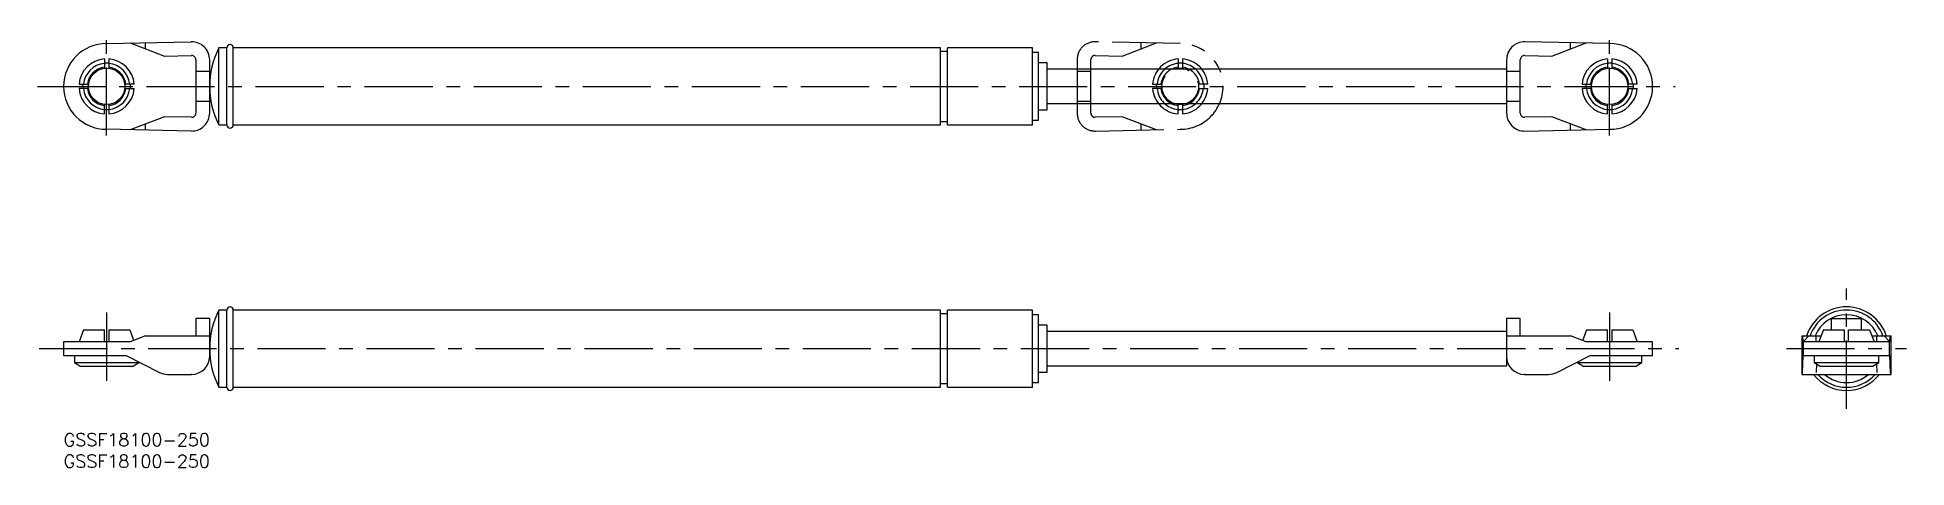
# Model space of a CAD drawing. Extents: x -6 to 429, y -8 to 92.
import ezdxf

# ---------------------------------------------------------------- set-up
doc = ezdxf.new("R2010")
doc.units = 0
doc.header["$LTSCALE"] = 0.5
doc.linetypes.add('CENTER', pattern=[50.8, 31.75, -6.35, 6.35, -6.35])
doc.linetypes.add('PHANTOM', pattern=[63.5, 31.75, -6.35, 6.35, -6.35, 6.35, -6.35])
for name, color, linetype in [('MSM_CENTER', 1, 'CENTER'), ('MSM_CONTINUOUS', 7, 'CONTINUOUS'), ('MSM_IMAGINARY', 6, 'PHANTOM'), ('MSM_PART_NUMBER', 7, 'CONTINUOUS')]:
    doc.layers.add(name, color=color, linetype=linetype)
doc.styles.get("Standard").update_dxf_attribs({"font": 'txt.shx', "height": 3, "bigfont": 'bigfont.shx'})

msp = doc.modelspace()

# ---------------------------------------------------------------- linework, layer by layer
at = {"layer": 'MSM_CENTER'}
for p, q in [((10, 69.46), (10, 92.34)), ((360, 69.46), (360, 92.34)), ((-6.12, 80.9), (375.26, 80.9)), ((415.15, 5.75), (415.15, 33.75)), ((10, 28.15), (10, 11.55)), ((360, 28.15), (360, 11.55)), ((-5.69, 19.75), (376.12, 19.75)), ((401.15, 19.75), (429.15, 19.75))]:
    msp.add_line(p, q, dxfattribs=at)
at = {"layer": 'MSM_CONTINUOUS'}
for p, q in [((9.5, 87.32), (9.5, 85.12)), ((10, 90.9), (29.71, 91.31)), ((10.5, 87.32), (10.5, 85.12)), ((15.5, 91.02), (23.5, 87.98)), ((19.09, 89.66), (19.09, 91.09)), ((23.5, 87.98), (29.78, 88.11)), ((30.8, 87.11), (30.8, 74.69)), ((34, 74.69), (34, 87.11)), ((38, 89.9), (36.14, 89.9)), ((36.14, 71.9), (36.14, 89.9)), ((38, 71.9), (38, 89.9)), ((204.2, 89.9), (39.5, 89.9)), ((39.5, 71.9), (39.5, 89.9)), ((204.2, 71.9), (204.2, 89.9)), ((205.8, 89.05), (204.2, 89.05)), ((225.6, 89.9), (205.8, 89.9)), ((205.8, 71.9), (205.8, 89.9)), ((225.6, 71.9), (225.6, 89.9)), ((227, 88.8), (225.6, 88.8)), ((227, 73), (227, 88.8)), ((336, 87.11), (336, 74.69)), ((339.2, 74.69), (339.2, 87.11)), ((340.22, 88.11), (346.5, 87.98)), ((360, 90.9), (340.29, 91.31)), ((346.5, 87.98), (354.5, 91.02)), ((350.91, 89.66), (350.91, 91.09)), ((359.5, 87.32), (359.5, 85.12)), ((360.5, 87.32), (360.5, 85.12)), ((9.5, 86.38), (10, 86.4)), ((10, 86.4), (10.5, 86.38)), ((34, 84.4), (30.8, 84.4)), ((229, 86.4), (227, 86.4)), ((229, 75.4), (229, 86.4)), ((336, 84.9), (229, 84.9)), ((339.2, 84.4), (336, 84.4)), ((359.5, 86.38), (360, 86.4)), ((360, 86.4), (360.5, 86.38)), ((3.58, 81.4), (5.78, 81.4)), ((5.78, 80.4), (3.58, 80.4)), ((4.5, 80.9), (4.52, 81.4)), ((4.52, 80.4), (4.5, 80.9)), ((16.42, 81.4), (14.22, 81.4)), ((14.22, 80.4), (16.42, 80.4)), ((15.48, 81.4), (15.5, 80.9)), ((15.5, 80.9), (15.48, 80.4)), ((353.58, 81.4), (355.78, 81.4)), ((355.78, 80.4), (353.58, 80.4)), ((354.5, 80.9), (354.52, 81.4)), ((354.52, 80.4), (354.5, 80.9)), ((366.42, 81.4), (364.22, 81.4)), ((364.22, 80.4), (366.42, 80.4)), ((365.48, 81.4), (365.5, 80.9)), ((365.5, 80.9), (365.48, 80.4)), ((9.5, 74.48), (9.5, 76.68)), ((10, 75.4), (9.5, 75.42)), ((10.5, 75.42), (10, 75.4)), ((10.5, 76.68), (10.5, 74.48)), ((34, 77.4), (30.8, 77.4)), ((227, 75.4), (229, 75.4)), ((229, 76.9), (336, 76.9)), ((339.2, 77.4), (336, 77.4)), ((359.5, 74.48), (359.5, 76.68)), ((360, 75.4), (359.5, 75.42)), ((360.5, 75.42), (360, 75.4)), ((360.5, 76.68), (360.5, 74.48)), ((29.71, 70.49), (10, 70.9)), ((23.5, 73.82), (15.5, 70.79)), ((19.09, 70.71), (19.09, 72.15)), ((29.78, 73.69), (23.5, 73.82)), ((36.14, 71.9), (38, 71.9)), ((39.5, 71.9), (204.2, 71.9)), ((204.2, 72.75), (205.8, 72.75)), ((205.8, 71.9), (225.6, 71.9)), ((225.6, 73), (227, 73)), ((346.5, 73.82), (340.22, 73.69)), ((340.29, 70.49), (360, 70.9)), ((354.5, 70.79), (346.5, 73.82)), ((350.91, 70.71), (350.91, 72.15)), ((34, 26.75), (30.8, 26.75)), ((30.8, 26.75), (30.8, 22.75)), ((34, 17.95), (34, 26.75)), ((38, 28.75), (36.14, 28.75)), ((36.14, 10.75), (36.14, 28.75)), ((38, 10.75), (38, 28.75)), ((204.2, 28.75), (39.5, 28.75)), ((39.5, 10.75), (39.5, 28.75)), ((204.2, 10.75), (204.2, 28.75)), ((205.8, 27.9), (204.2, 27.9)), ((225.6, 28.75), (205.8, 28.75)), ((205.8, 10.75), (205.8, 28.75)), ((225.6, 10.75), (225.6, 28.75)), ((227, 27.65), (225.6, 27.65)), ((227, 11.85), (227, 27.65)), ((339.2, 26.75), (336, 26.75)), ((336, 26.75), (336, 15.75)), ((339.2, 22.75), (339.2, 26.75)), ((411.65, 24.15), (411.65, 26.75)), ((411.65, 26.75), (418.65, 26.75)), ((418.65, 24.15), (418.65, 26.75)), ((4.62, 24.15), (3.58, 21.35)), ((4.62, 24.15), (9.5, 24.15)), ((9.5, 21.35), (9.5, 24.15)), ((10.5, 24.15), (15.38, 24.15)), ((10.5, 24.15), (10.5, 21.35)), ((15.38, 24.15), (16.09, 22.22)), ((19.09, 22.75), (15.5, 21.35)), ((16.09, 22.22), (16.3, 21.66)), ((19.09, 22.75), (34, 22.75)), ((229, 25.25), (227, 25.25)), ((229, 14.25), (229, 25.25)), ((336, 23.75), (229, 23.75)), ((336, 22.75), (350.91, 22.75)), ((354.5, 21.35), (350.91, 22.75)), ((353.91, 22.22), (353.7, 21.66)), ((354.62, 24.15), (353.91, 22.22)), ((354.62, 24.15), (359.5, 24.15)), ((359.5, 21.35), (359.5, 24.15)), ((360.5, 24.15), (365.38, 24.15)), ((360.5, 24.15), (360.5, 21.35)), ((365.38, 24.15), (366.09, 22.22)), ((366.09, 22.22), (366.42, 21.35)), ((404.74, 22.75), (404.74, 13.75)), ((404.74, 22.75), (409.26, 22.75)), ((404.74, 22.75), (404.74, 22.75)), ((405.04, 21.35), (404.96, 22.75)), ((406.4, 22.75), (405.04, 21.35)), ((408.07, 21.35), (408.07, 22.75)), ((409.06, 22.22), (408.73, 21.35)), ((409.78, 24.15), (409.06, 22.22)), ((409.78, 24.15), (414.65, 24.15)), ((414.65, 24.15), (414.65, 21.35)), ((415.65, 24.15), (420.53, 24.15)), ((415.65, 21.35), (415.65, 24.15)), ((420.53, 24.15), (421.25, 22.22)), ((421.05, 22.75), (425.56, 22.75)), ((421.25, 22.22), (421.57, 21.35)), ((422.23, 21.35), (422.23, 22.75)), ((423.91, 22.75), (425.27, 21.35)), ((425.27, 21.35), (425.34, 22.75)), ((425.56, 22.75), (425.57, 22.75)), ((425.57, 13.75), (425.57, 22.75)), ((0, 21.35), (0, 18.15)), ((15.5, 21.35), (0, 21.35)), ((0, 18.15), (14.54, 18.15)), ((2.5, 18.15), (2.5, 16.55)), ((14.54, 18.15), (22.3, 14.21)), ((347.7, 14.21), (355.46, 18.15)), ((370, 21.35), (354.5, 21.35)), ((355.46, 18.15), (370, 18.15)), ((367.5, 16.55), (367.5, 18.15)), ((370, 18.15), (370, 21.35)), ((404.9, 14.21), (405.06, 18.15)), ((425.27, 21.35), (405.04, 21.35)), ((405.06, 18.15), (425.25, 18.15)), ((405.15, 18.15), (405.15, 21.35)), ((407.65, 18.15), (407.65, 16.55)), ((422.65, 16.55), (422.65, 18.15)), ((425.15, 18.15), (425.15, 21.35)), ((425.41, 14.21), (425.25, 18.15)), ((2.5, 16.55), (4, 15.55)), ((2.5, 16.55), (17.5, 16.55)), ((16, 15.55), (4, 15.55)), ((16, 15.55), (17.5, 16.55)), ((17.5, 16.55), (17.5, 16.65)), ((24.2, 13.75), (29.71, 13.75)), ((29.8, 13.75), (29.71, 13.75)), ((227, 14.25), (229, 14.25)), ((229, 15.75), (336, 15.75)), ((340.29, 13.75), (340.2, 13.75)), ((340.29, 13.75), (345.8, 13.75)), ((352.5, 16.65), (352.5, 16.55)), ((352.5, 16.55), (354, 15.55)), ((352.5, 16.55), (367.5, 16.55)), ((366, 15.55), (354, 15.55)), ((366, 15.55), (367.5, 16.55)), ((404.74, 13.75), (425.56, 13.75)), ((404.74, 13.75), (404.74, 13.75)), ((404.86, 13.75), (404.86, 13.76)), ((404.86, 13.76), (404.87, 13.76)), ((404.86, 13.75), (404.86, 13.75)), ((404.86, 13.75), (404.86, 13.75)), ((404.87, 13.82), (404.88, 13.84)), ((404.87, 13.81), (404.87, 13.82)), ((404.87, 13.79), (404.87, 13.81)), ((404.87, 13.78), (404.87, 13.79)), ((404.87, 13.77), (404.87, 13.78)), ((404.87, 13.76), (404.87, 13.77)), ((404.88, 13.95), (404.89, 13.97)), ((404.88, 13.92), (404.88, 13.95)), ((404.88, 13.9), (404.88, 13.92)), ((404.88, 13.88), (404.88, 13.9)), ((404.88, 13.86), (404.88, 13.88)), ((404.88, 13.84), (404.88, 13.86)), ((404.89, 14.13), (404.9, 14.17)), ((404.89, 14.1), (404.89, 14.13)), ((404.89, 14.06), (404.89, 14.1)), ((404.89, 14.03), (404.89, 14.06)), ((404.89, 14), (404.89, 14.03)), ((404.89, 13.97), (404.89, 14)), ((404.9, 14.17), (404.9, 14.21)), ((407.65, 16.55), (409.15, 15.55)), ((407.65, 16.55), (422.65, 16.55)), ((408.18, 16.2), (408.1, 14.21)), ((421.15, 15.55), (409.15, 15.55)), ((421.15, 15.55), (422.65, 16.55)), ((422.13, 16.2), (422.21, 14.21)), ((425.41, 14.21), (425.41, 14.17)), ((425.41, 14.17), (425.41, 14.13)), ((425.41, 14.13), (425.41, 14.1)), ((425.41, 14.1), (425.42, 14.06)), ((425.42, 14.06), (425.42, 14.03)), ((425.42, 14.03), (425.42, 14)), ((425.42, 14), (425.42, 13.97)), ((425.42, 13.97), (425.42, 13.95)), ((425.42, 13.95), (425.42, 13.92)), ((425.42, 13.92), (425.43, 13.9)), ((425.43, 13.9), (425.43, 13.88)), ((425.43, 13.88), (425.43, 13.86)), ((425.43, 13.86), (425.43, 13.84)), ((425.43, 13.84), (425.43, 13.82)), ((425.43, 13.82), (425.44, 13.81)), ((425.44, 13.81), (425.44, 13.79)), ((425.44, 13.79), (425.44, 13.78)), ((425.44, 13.78), (425.44, 13.77)), ((425.44, 13.77), (425.44, 13.76)), ((425.44, 13.76), (425.44, 13.76)), ((425.44, 13.76), (425.45, 13.75)), ((425.45, 13.75), (425.45, 13.75)), ((425.45, 13.75), (425.45, 13.75)), ((425.57, 13.75), (425.56, 13.75)), ((36.14, 10.75), (38, 10.75)), ((39.5, 10.75), (204.2, 10.75)), ((204.2, 11.6), (205.8, 11.6)), ((205.8, 10.75), (225.6, 10.75)), ((225.6, 11.85), (227, 11.85))]:
    msp.add_line(p, q, dxfattribs=at)
for centre in [(10, 80.9), (360, 80.9)]:
    msp.add_circle(centre, 4.25, dxfattribs=at)
for centre, radius, start, end in [((10, 80.9), 10, 90, 270), ((10, 80.9), 6.44, 94.4541, 175.5459), ((10, 80.9), 6.44, 4.4541, 85.5459), ((29.8, 87.11), 4.2, 0, 91.1935), ((29.8, 87.11), 1, 0, 91.1935), ((54, 80.9), 20, 153.2563, 206.7437), ((38.75, 89.9), 0.75, 0, 180), ((340.2, 87.11), 4.2, 88.8065, 180), ((340.2, 87.11), 1, 88.8065, 180), ((360, 80.9), 6.44, 94.4541, 175.5459), ((360, 80.9), 10, 270, 90), ((360, 80.9), 6.44, 4.4541, 85.5459), ((10, 80.9), 5.4, 95.3128, 174.6872), ((10, 80.9), 4.5, 96.3794, 173.6206), ((10, 80.9), 5.4, 5.3128, 84.6872), ((10, 80.9), 4.5, 6.3794, 83.6206), ((360, 80.9), 5.4, 95.3128, 174.6872), ((360, 80.9), 4.5, 96.3794, 173.6206), ((360, 80.9), 5.4, 5.3128, 84.6872), ((360, 80.9), 4.5, 6.3794, 83.6206), ((10, 80.9), 6.44, 184.4541, 265.5459), ((10, 80.9), 5.4, 185.3128, 264.6872), ((10, 80.9), 4.5, 186.3794, 263.6206), ((10, 80.9), 5.4, 275.3128, 354.6872), ((10, 80.9), 6.44, 274.4541, 355.5459), ((10, 80.9), 4.5, 276.3794, 353.6206), ((360, 80.9), 6.44, 184.4541, 265.5459), ((360, 80.9), 5.4, 185.3128, 264.6872), ((360, 80.9), 4.5, 186.3794, 263.6206), ((360, 80.9), 4.5, 276.3794, 353.6206), ((360, 80.9), 5.4, 275.3128, 354.6872), ((360, 80.9), 6.44, 274.4541, 355.5459), ((29.8, 74.69), 4.2, 268.8065, 0), ((29.8, 74.69), 1, 268.8065, 0), ((340.2, 74.69), 4.2, 180, 271.1935), ((340.2, 74.69), 1, 180, 271.1935), ((38.75, 71.9), 0.75, 180, 0), ((54, 19.75), 20, 153.2563, 206.7437), ((38.75, 28.75), 0.75, 0, 180), ((415.15, 19.75), 9.75, 17.9202, 162.0798), ((415.15, 19.75), 9, 19.4712, 160.5288), ((415.15, 19.75), 7.9, 22.318, 157.682), ((29.8, 17.95), 4.2, 270, 0), ((340.2, 17.95), 4.2, 180, 270), ((24.2, 17.95), 4.2, 243.0341, 270), ((345.8, 17.95), 4.2, 270, 296.9659), ((415.15, 19.75), 9.75, 217.9799, 322.0201), ((415.15, 19.75), 9, 221.8103, 318.1897), ((415.15, 19.75), 7.9, 229.4196, 310.5804), ((38.75, 10.75), 0.75, 180, 0)]:
    msp.add_arc(centre, radius, start, end, dxfattribs=at)
at = {"layer": 'MSM_IMAGINARY'}
for p, q in [((236, 87.11), (236, 74.69)), ((239.2, 74.69), (239.2, 87.11)), ((240.22, 88.11), (246.5, 87.98)), ((260, 90.9), (240.29, 91.31)), ((246.5, 87.98), (254.5, 91.02)), ((250.91, 89.66), (250.91, 91.09)), ((259.5, 87.32), (259.5, 85.12)), ((260.5, 87.32), (260.5, 85.12)), ((239.2, 84.4), (236, 84.4)), ((259.5, 86.38), (260, 86.4)), ((260, 86.4), (260.5, 86.38)), ((253.58, 81.4), (255.78, 81.4)), ((255.78, 80.4), (253.58, 80.4)), ((254.5, 80.9), (254.52, 81.4)), ((254.52, 80.4), (254.5, 80.9)), ((266.42, 81.4), (264.22, 81.4)), ((264.22, 80.4), (266.42, 80.4)), ((265.48, 81.4), (265.5, 80.9)), ((265.5, 80.9), (265.48, 80.4)), ((239.2, 77.4), (236, 77.4)), ((259.5, 74.48), (259.5, 76.68)), ((260, 75.4), (259.5, 75.42)), ((260.5, 75.42), (260, 75.4)), ((260.5, 76.68), (260.5, 74.48)), ((246.5, 73.82), (240.22, 73.69)), ((240.29, 70.49), (260, 70.9)), ((254.5, 70.79), (246.5, 73.82)), ((250.91, 70.71), (250.91, 72.15))]:
    msp.add_line(p, q, dxfattribs=at)
msp.add_circle((260, 80.9), 4.25, dxfattribs=at)
for centre, radius, start, end in [((240.2, 87.11), 4.2, 88.8065, 180), ((240.2, 87.11), 1, 88.8065, 180), ((260, 80.9), 6.44, 94.4541, 175.5459), ((260, 80.9), 10, 270, 90), ((260, 80.9), 6.44, 4.4541, 85.5459), ((260, 80.9), 5.4, 95.3128, 174.6872), ((260, 80.9), 4.5, 96.3794, 173.6206), ((260, 80.9), 5.4, 5.3128, 84.6872), ((260, 80.9), 4.5, 6.3794, 83.6206), ((260, 80.9), 6.44, 184.4541, 265.5459), ((260, 80.9), 5.4, 185.3128, 264.6872), ((260, 80.9), 4.5, 186.3794, 263.6206), ((260, 80.9), 4.5, 276.3794, 353.6206), ((260, 80.9), 5.4, 275.3128, 354.6872), ((260, 80.9), 6.44, 274.4541, 355.5459), ((240.2, 74.69), 4.2, 180, 271.1935), ((240.2, 74.69), 1, 180, 271.1935)]:
    msp.add_arc(centre, radius, start, end, dxfattribs=at)

# ---------------------------------------------------------------- texts
at = {"layer": 'MSM_PART_NUMBER', "char_height": 3, "width": 121.0942, "attachment_point": 1}
for insert in [(0, 0), (0, -5)]:
    msp.add_mtext('{GSSF18100-250}', dxfattribs=dict(at, insert=insert))

doc.saveas('drawing.dxf')
